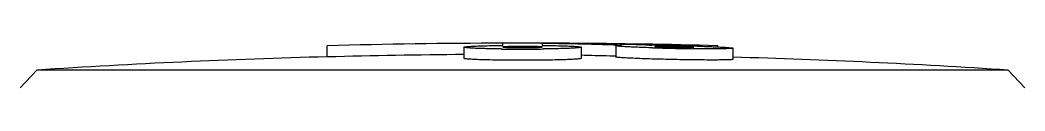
# Model space of a CAD drawing. Extents: x -425 to 6552, y -3049 to 3105.
# Drawn here: x 525.58 to 552.61, y -1038.6 to -1037.4 of the extents above; entities that cross this region are included whole.
import ezdxf

# ---------------------------------------------------------------- set-up
doc = ezdxf.new("R2010")
doc.units = 0
doc.layers.get('0').update_dxf_attribs({"linetype": 'CONTINUOUS'})

msp = doc.modelspace()

# ---------------------------------------------------------------- linework, layer by layer
at = {"color": 7, "linetype": 'CONTINUOUS'}
for p, q in [((533.844, -1037.771), (533.844, -1037.471)), ((537.519, -1037.51), (537.519, -1037.811)), ((538.569, -1037.462), (538.569, -1037.403)), ((539.619, -1037.409), (539.619, -1037.462)), ((539.679, -1037.41), (539.619, -1037.409)), ((540.431, -1037.422), (540.289, -1037.42)), ((540.718, -1037.411), (540.361, -1037.406)), ((540.586, -1037.426), (540.431, -1037.422)), ((540.755, -1037.43), (540.586, -1037.426)), ((540.669, -1037.51), (540.669, -1037.811)), ((541.647, -1037.455), (541.54, -1037.452)), ((541.602, -1037.472), (541.602, -1037.772)), ((541.786, -1037.434), (541.604, -1037.43)), ((542.499, -1037.456), (542.574, -1037.457)), ((543.703, -1037.551), (543.673, -1037.55)), ((544.344, -1037.502), (544.344, -1037.471)), ((544.753, -1037.536), (544.753, -1037.836)), ((540.756, -1037.73), (540.669, -1037.728)), ((540.756, -1037.73), (540.669, -1037.728)), ((541.602, -1037.754), (541.54, -1037.752)), ((526.028, -1038.125), (525.58, -1038.604)), ((552.16, -1038.125), (526.028, -1038.125)), ((552.16, -1038.125), (552.608, -1038.604))]:
    msp.add_line(p, q, dxfattribs=at)
for centre, radius, start, end in [((539.094, -1237.706), 200.304, 90.15018, 91.50196), ((539.043, -996.373), 41.189, 269.2863, 269.4767), ((539.094, -1237.706), 200.308, 89.63744, 90.15024), ((539.09, -990.962), 46.6, 269.4801, 270.0048), ((539.094, -1053.464), 15.977, 90.0001, 90.192), ((539.094, -1053.464), 15.976, 89.8075, 89.9999), ((539.098, -990.957), 46.605, 269.9952, 270.519), ((539.144, -996.356), 41.205, 270.5224, 270.7132), ((538.351, -1137.574), 100.173, 88.89142, 89.24065), ((539.094, -1237.706), 200.304, 88.49804, 89.63743), ((539.093, -1137.585), 100.187, 88.56432, 89.07108), ((538.35, -1137.613), 100.212, 88.176, 88.62504), ((539.092, -1137.622), 100.224, 88.05231, 88.45976), ((542.004, -1092.11), 54.656, 89.2407, 89.4032), ((544.255, -982.148), 55.405, 268.279, 268.433), ((541.879, -1101.139), 63.686, 88.4326, 89.23559), ((544.468, -974.265), 63.29, 268.43531, 269.27984), ((542.125, -1091.994), 54.537, 88.2513, 88.4284), ((539.094, -1237.706), 200.008, 91.50422, 93.74561), ((539.094, -1237.706), 200.004, 90.45121, 91.50422), ((538.35, -1137.763), 100.062, 88.17314, 88.62258), ((539.094, -1237.706), 200.008, 86.25439, 88.37828)]:
    msp.add_arc(centre, radius, start, end, dxfattribs=at)
for points, knots in [([(537.519, -1037.51), (537.519, -1037.504), (537.556, -1037.502), (537.6, -1037.492), (537.697, -1037.487), (537.817, -1037.48), (537.971, -1037.474), (538.225, -1037.467), (538.427, -1037.464), (538.569, -1037.462)], [0, 0, 0, 0, 0.01919, 0.072295, 0.158869, 0.276964, 0.423831, 0.596044, 1, 1, 1, 1]), ([(538.53, -1037.558), (538.393, -1037.557), (538.198, -1037.553), (537.953, -1037.546), (537.805, -1037.54), (537.689, -1037.533), (537.597, -1037.528), (537.554, -1037.519), (537.519, -1037.517), (537.519, -1037.51)], [0, 0, 0, 0, 0.405267, 0.577542, 0.72415, 0.841869, 0.928026, 0.98087, 1, 1, 1, 1]), ([(538.642, -1037.496), (538.624, -1037.497), (538.598, -1037.498), (538.578, -1037.502), (538.569, -1037.503), (538.569, -1037.505)], [0, 0, 0, 0, 0.738947, 0.929625, 1, 1, 1, 1]), ([(538.569, -1037.505), (538.569, -1037.507), (538.581, -1037.508), (538.596, -1037.511), (538.629, -1037.513), (538.652, -1037.514), (538.666, -1037.515)], [0, 0, 0, 0, 0.069311, 0.260936, 0.57363, 1, 1, 1, 1]), ([(539.04, -1037.488), (539.001, -1037.488), (538.868, -1037.489), (538.735, -1037.491), (538.642, -1037.496)], [0, 0, 0, 0, 0.299843, 1, 1, 1, 1]), ([(538.666, -1037.515), (538.694, -1037.516), (538.837, -1037.521), (538.979, -1037.522), (539.094, -1037.522)], [0, 0, 0, 0, 0.19625, 1, 1, 1, 1]), ([(539.094, -1037.522), (539.135, -1037.522), (539.277, -1037.521), (539.42, -1037.519), (539.521, -1037.515)], [0, 0, 0, 0, 0.289108, 1, 1, 1, 1]), ([(539.545, -1037.496), (539.52, -1037.495), (539.388, -1037.49), (539.255, -1037.488), (539.147, -1037.488)], [0, 0, 0, 0, 0.186603, 1, 1, 1, 1]), ([(539.521, -1037.515), (539.535, -1037.514), (539.559, -1037.513), (539.591, -1037.511), (539.606, -1037.508), (539.619, -1037.507), (539.619, -1037.505)], [0, 0, 0, 0, 0.426344, 0.739069, 0.930708, 1, 1, 1, 1]), ([(539.619, -1037.505), (539.619, -1037.503), (539.61, -1037.502), (539.589, -1037.498), (539.563, -1037.497), (539.545, -1037.496)], [0, 0, 0, 0, 0.070361, 0.261039, 1, 1, 1, 1]), ([(539.619, -1037.462), (539.761, -1037.464), (539.963, -1037.467), (540.216, -1037.474), (540.371, -1037.48), (540.491, -1037.487), (540.588, -1037.492), (540.631, -1037.502), (540.669, -1037.504), (540.669, -1037.51)], [0, 0, 0, 0, 0.403955, 0.576169, 0.723036, 0.841131, 0.927705, 0.98081, 1, 1, 1, 1]), ([(540.669, -1037.51), (540.669, -1037.517), (540.633, -1037.519), (540.591, -1037.528), (540.498, -1037.533), (540.383, -1037.54), (540.234, -1037.546), (539.99, -1037.553), (539.794, -1037.557), (539.657, -1037.558)], [0, 0, 0, 0, 0.01913, 0.071976, 0.158136, 0.275861, 0.422471, 0.594743, 1, 1, 1, 1]), ([(541.602, -1037.472), (541.602, -1037.468), (541.622, -1037.468), (541.645, -1037.463), (541.697, -1037.461), (541.734, -1037.459), (541.756, -1037.459)], [0, 0, 0, 0, 0.068061, 0.257833, 0.570057, 1, 1, 1, 1]), ([(542.591, -1037.527), (542.457, -1037.523), (542.265, -1037.517), (542.026, -1037.507), (541.881, -1037.5), (541.769, -1037.492), (541.678, -1037.488), (541.638, -1037.477), (541.602, -1037.478), (541.602, -1037.472)], [0, 0, 0, 0, 0.406616, 0.578993, 0.725513, 0.843001, 0.928931, 0.981468, 1, 1, 1, 1]), ([(543.703, -1037.509), (543.703, -1037.506), (543.682, -1037.508), (543.659, -1037.502), (543.607, -1037.501), (543.544, -1037.497), (543.465, -1037.494), (543.342, -1037.49), (543.177, -1037.486), (543.013, -1037.483), (542.89, -1037.482), (542.811, -1037.482), (542.748, -1037.483), (542.696, -1037.482), (542.674, -1037.487), (542.653, -1037.484), (542.653, -1037.488)], [0, 0, 0, 0, 0.009955, 0.038511, 0.084803, 0.146998, 0.222767, 0.309159, 0.500327, 0.691443, 0.777779, 0.85344, 0.915536, 0.9617, 0.990149, 1, 1, 1, 1]), ([(542.653, -1037.488), (542.653, -1037.491), (542.673, -1037.489), (542.696, -1037.496), (542.748, -1037.497), (542.81, -1037.501), (542.89, -1037.503), (543.013, -1037.508), (543.177, -1037.512), (543.342, -1037.514), (543.465, -1037.515), (543.544, -1037.516), (543.607, -1037.514), (543.659, -1037.515), (543.681, -1037.51), (543.703, -1037.513), (543.703, -1037.509)], [0, 0, 0, 0, 0.00993, 0.038457, 0.084682, 0.146825, 0.222521, 0.308884, 0.500061, 0.691258, 0.777638, 0.853355, 0.915488, 0.961685, 0.990146, 1, 1, 1, 1]), ([(544.753, -1037.536), (544.753, -1037.543), (544.714, -1037.54), (544.672, -1037.55), (544.574, -1037.549), (544.454, -1037.553), (544.3, -1037.554), (544.047, -1037.554), (543.844, -1037.552), (543.703, -1037.551)], [0, 0, 0, 0, 0.018449, 0.071297, 0.157805, 0.275958, 0.42303, 0.595518, 1, 1, 1, 1]), ([(543.79, -1037.482), (543.92, -1037.486), (544.107, -1037.492), (544.34, -1037.502), (544.481, -1037.509), (544.591, -1037.517), (544.679, -1037.521), (544.718, -1037.531), (544.753, -1037.53), (544.753, -1037.536)], [0, 0, 0, 0, 0.406899, 0.579183, 0.725624, 0.843027, 0.928913, 0.981449, 1, 1, 1, 1]), ([(539.094, -1037.862), (538.893, -1037.862), (538.601, -1037.86), (538.23, -1037.854), (537.994, -1037.848), (537.801, -1037.84), (537.669, -1037.833), (537.592, -1037.826), (537.552, -1037.822), (537.533, -1037.817), (537.519, -1037.814), (537.519, -1037.811)], [0, 0, 0, 0, 0.382039, 0.554618, 0.705917, 0.830098, 0.922452, 0.955555, 0.979538, 0.994239, 1, 1, 1, 1]), ([(540.669, -1037.811), (540.669, -1037.814), (540.655, -1037.817), (540.635, -1037.822), (540.596, -1037.826), (540.519, -1037.833), (540.387, -1037.84), (540.194, -1037.848), (539.958, -1037.854), (539.587, -1037.86), (539.295, -1037.862), (539.094, -1037.862)], [0, 0, 0, 0, 0.005764, 0.020463, 0.044449, 0.077553, 0.169907, 0.294083, 0.445377, 0.617956, 1, 1, 1, 1]), ([(544.753, -1037.836), (544.753, -1037.839), (544.738, -1037.841), (544.719, -1037.844), (544.679, -1037.846), (544.602, -1037.85), (544.47, -1037.853), (544.277, -1037.854), (544.041, -1037.854), (543.669, -1037.851), (543.177, -1037.843), (542.684, -1037.831), (542.313, -1037.819), (542.077, -1037.809), (541.885, -1037.8), (541.753, -1037.792), (541.676, -1037.785), (541.636, -1037.781), (541.617, -1037.777), (541.602, -1037.775), (541.602, -1037.772)], [0, 0, 0, 0, 0.002658, 0.009929, 0.021875, 0.038419, 0.084614, 0.146764, 0.222486, 0.308881, 0.500098, 0.691239, 0.777566, 0.853226, 0.915323, 0.961494, 0.978039, 0.990006, 0.997304, 1, 1, 1, 1])]:
    msp.add_open_spline(points, degree=3, knots=knots, dxfattribs=at)

doc.saveas('drawing.dxf')
